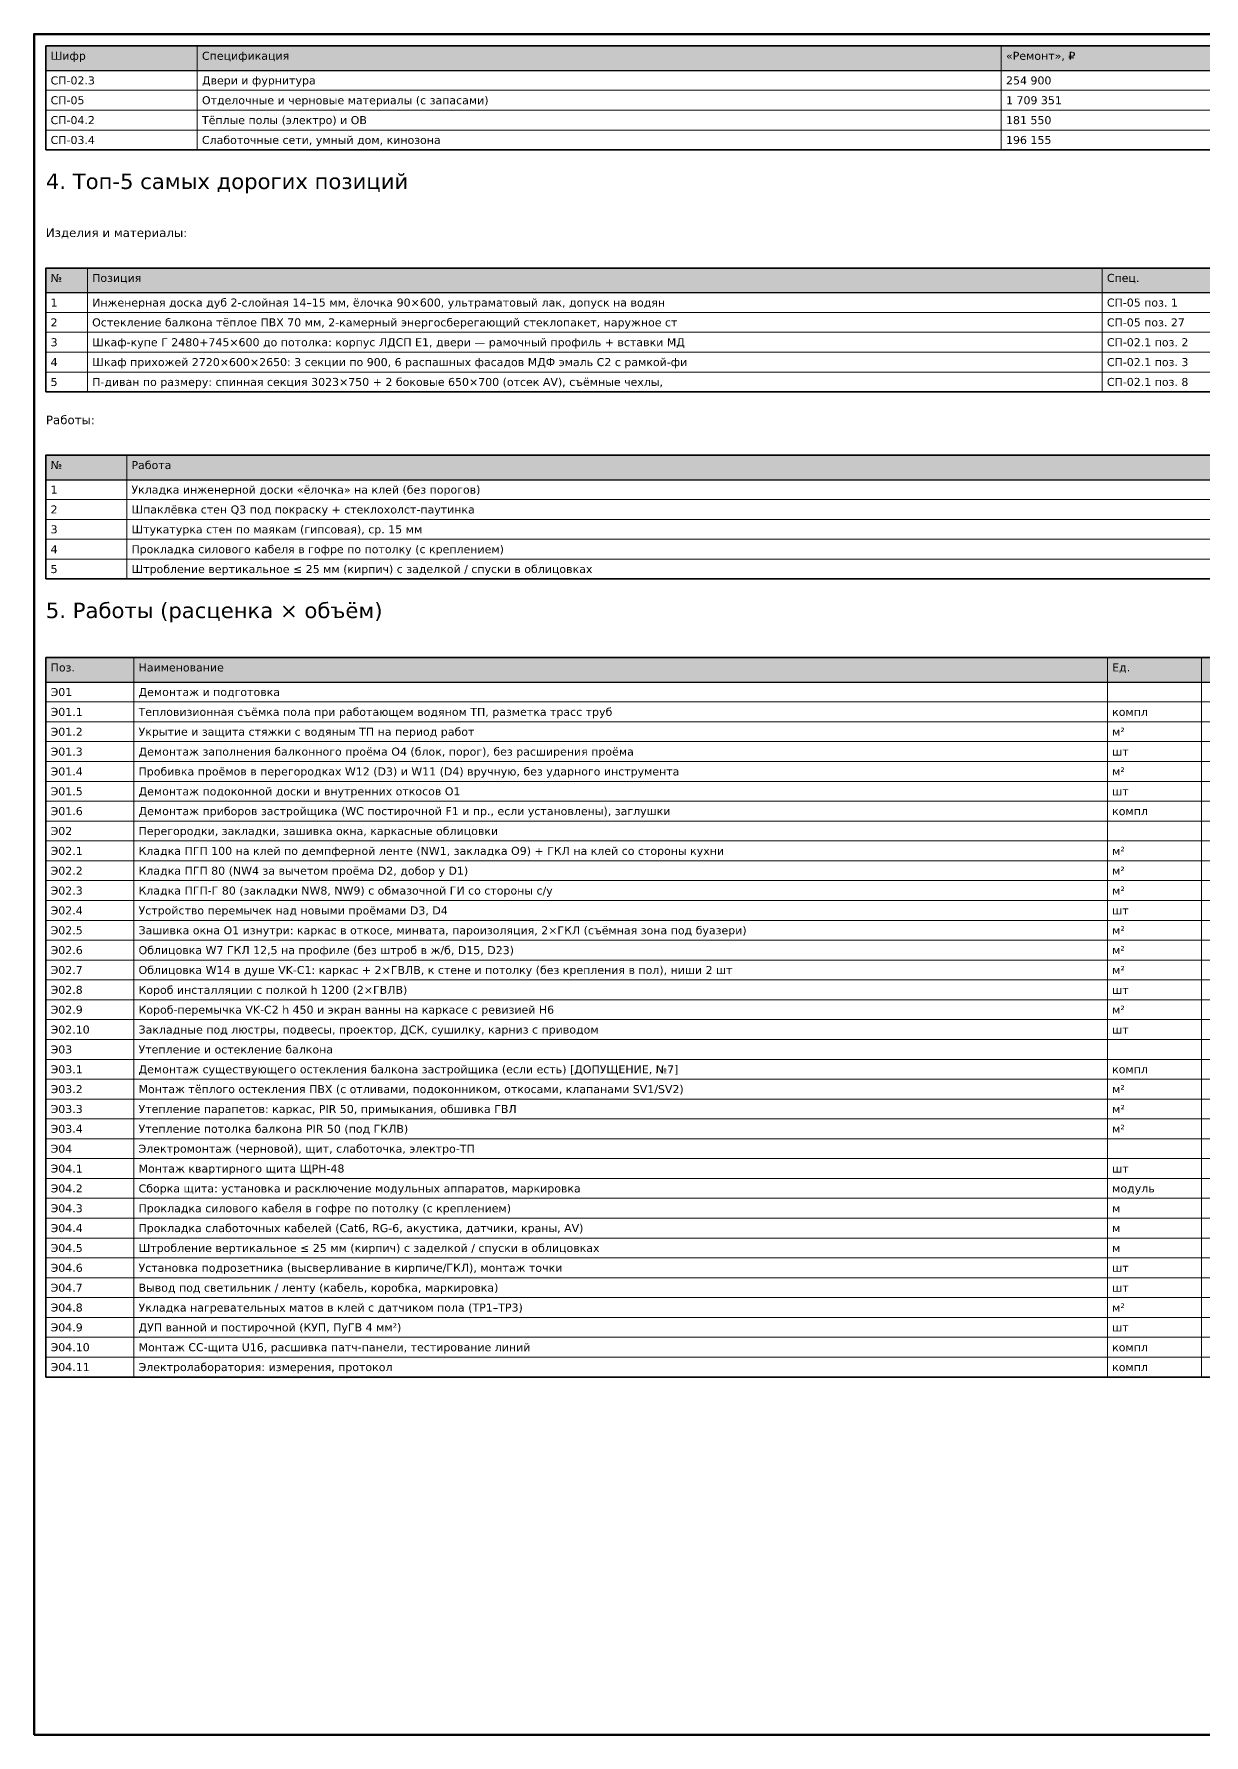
# Model space of a CAD drawing. Header units: millimetres. Extents: x 20 to 415, y 1 to 292.
# Drawn here: x 20 to 217.4, y 5 to 292 of the extents above; entities that cross this region are included whole.
import ezdxf

# ---------------------------------------------------------------- set-up
doc = ezdxf.new("R2010")
doc.units = ezdxf.units.MM
doc.layers.add('FRAME', color=7, linetype='CONTINUOUS')
doc.layers.add('TEXT', color=7, linetype='CONTINUOUS')
doc.styles.add('GOST', font='DejaVuSans.ttf')

msp = doc.modelspace()

# ---------------------------------------------------------------- hatches: boundary and pattern name
at = {"layer": 'TEXT', "true_color": 0xe6e6e6}
h = msp.add_hatch(color=7, dxfattribs=at)
h.dxf.hatch_style = 1
h.paths.add_polyline_path([(22, 285.85), (413, 285.85), (413, 290), (22, 290)])
h = msp.add_hatch(color=7, dxfattribs=at)
h.dxf.hatch_style = 1
h.paths.add_polyline_path([(22, 248.37), (413, 248.37), (413, 252.52), (22, 252.52)])
h = msp.add_hatch(color=7, dxfattribs=at)
h.dxf.hatch_style = 1
h.paths.add_polyline_path([(22, 216.8), (413, 216.8), (413, 220.95), (22, 220.95)])
h = msp.add_hatch(color=7, dxfattribs=at)
h.dxf.hatch_style = 1
h.paths.add_polyline_path([(22, 182.65), (413, 182.65), (413, 186.8), (22, 186.8)])

# ---------------------------------------------------------------- linework, layer by layer
at = {"layer": 'FRAME', "color": 7, "lineweight": 50}
msp.add_lwpolyline([(20, 5), (415, 5), (415, 292), (20, 292)], close=True, dxfattribs=at)
at = {"layer": 'TEXT', "color": 7, "lineweight": 25}
for points in [[(22, 285.85), (413, 285.85), (413, 290), (22, 290)], [(22, 248.37), (413, 248.37), (413, 252.52), (22, 252.52)], [(22, 216.8), (413, 216.8), (413, 220.95), (22, 220.95)], [(22, 182.65), (413, 182.65), (413, 186.8), (22, 186.8)]]:
    msp.add_lwpolyline(points, close=True, dxfattribs=at)
at = {"layer": 'TEXT', "color": 7, "lineweight": 15}
for points in [[(22, 290), (22, 285.85)], [(47.54, 290), (47.54, 285.85)], [(183.22, 290), (183.22, 285.85)], [(22, 285.85), (22, 282.5)], [(47.54, 285.85), (47.54, 282.5)], [(183.22, 285.85), (183.22, 282.5)], [(22, 282.5), (22, 279.15)], [(47.54, 282.5), (47.54, 279.15)], [(183.22, 282.5), (183.22, 279.15)], [(22, 279.15), (22, 275.8)], [(47.54, 279.15), (47.54, 275.8)], [(183.22, 279.15), (183.22, 275.8)], [(22, 275.8), (22, 272.45)], [(47.54, 275.8), (47.54, 272.45)], [(183.22, 275.8), (183.22, 272.45)], [(22, 252.52), (22, 248.37)], [(29.01, 252.52), (29.01, 248.37)], [(200.24, 252.52), (200.24, 248.37)], [(22, 248.37), (22, 245.02)], [(29.01, 248.37), (29.01, 245.02)], [(200.24, 248.37), (200.24, 245.02)], [(22, 245.02), (22, 241.67)], [(29.01, 245.02), (29.01, 241.67)], [(200.24, 245.02), (200.24, 241.67)], [(22, 241.67), (22, 238.32)], [(29.01, 241.67), (29.01, 238.32)], [(200.24, 241.67), (200.24, 238.32)], [(22, 238.32), (22, 234.97)], [(29.01, 238.32), (29.01, 234.97)], [(200.24, 238.32), (200.24, 234.97)], [(22, 234.97), (22, 231.62)], [(29.01, 234.97), (29.01, 231.62)], [(200.24, 234.97), (200.24, 231.62)], [(22, 220.95), (22, 216.8)], [(35.64, 220.95), (35.64, 216.8)], [(22, 216.8), (22, 213.45)], [(35.64, 216.8), (35.64, 213.45)], [(22, 213.45), (22, 210.1)], [(35.64, 213.45), (35.64, 210.1)], [(22, 210.1), (22, 206.75)], [(35.64, 210.1), (35.64, 206.75)], [(22, 206.75), (22, 203.4)], [(35.64, 206.75), (35.64, 203.4)], [(22, 203.4), (22, 200.05)], [(35.64, 203.4), (35.64, 200.05)], [(22, 186.8), (22, 182.65)], [(36.84, 186.8), (36.84, 182.65)], [(201.13, 186.8), (201.13, 182.65)], [(216.98, 186.8), (216.98, 182.65)], [(22, 182.65), (22, 179.3)], [(36.84, 182.65), (36.84, 179.3)], [(201.13, 182.65), (201.13, 179.3)], [(216.98, 182.65), (216.98, 179.3)], [(22, 179.3), (22, 175.95)], [(36.84, 179.3), (36.84, 175.95)], [(201.13, 179.3), (201.13, 175.95)], [(216.98, 179.3), (216.98, 175.95)], [(22, 175.95), (22, 172.6)], [(36.84, 175.95), (36.84, 172.6)], [(201.13, 175.95), (201.13, 172.6)], [(216.98, 175.95), (216.98, 172.6)], [(22, 172.6), (22, 169.25)], [(36.84, 172.6), (36.84, 169.25)], [(201.13, 172.6), (201.13, 169.25)], [(216.98, 172.6), (216.98, 169.25)], [(22, 169.25), (22, 165.9)], [(36.84, 169.25), (36.84, 165.9)], [(201.13, 169.25), (201.13, 165.9)], [(216.98, 169.25), (216.98, 165.9)], [(22, 165.9), (22, 162.55)], [(36.84, 165.9), (36.84, 162.55)], [(201.13, 165.9), (201.13, 162.55)], [(216.98, 165.9), (216.98, 162.55)], [(22, 162.55), (22, 159.2)], [(36.84, 162.55), (36.84, 159.2)], [(201.13, 162.55), (201.13, 159.2)], [(216.98, 162.55), (216.98, 159.2)], [(22, 159.2), (22, 155.85)], [(36.84, 159.2), (36.84, 155.85)], [(201.13, 159.2), (201.13, 155.85)], [(216.98, 159.2), (216.98, 155.85)], [(22, 155.85), (22, 152.5)], [(36.84, 155.85), (36.84, 152.5)], [(201.13, 155.85), (201.13, 152.5)], [(216.98, 155.85), (216.98, 152.5)], [(22, 152.5), (22, 149.15)], [(36.84, 152.5), (36.84, 149.15)], [(201.13, 152.5), (201.13, 149.15)], [(216.98, 152.5), (216.98, 149.15)], [(22, 149.15), (22, 145.8)], [(36.84, 149.15), (36.84, 145.8)], [(201.13, 149.15), (201.13, 145.8)], [(216.98, 149.15), (216.98, 145.8)], [(22, 145.8), (22, 142.45)], [(36.84, 145.8), (36.84, 142.45)], [(201.13, 145.8), (201.13, 142.45)], [(216.98, 145.8), (216.98, 142.45)], [(22, 142.45), (22, 139.1)], [(36.84, 142.45), (36.84, 139.1)], [(201.13, 142.45), (201.13, 139.1)], [(216.98, 142.45), (216.98, 139.1)], [(22, 139.1), (22, 135.75)], [(36.84, 139.1), (36.84, 135.75)], [(201.13, 139.1), (201.13, 135.75)], [(216.98, 139.1), (216.98, 135.75)], [(22, 135.75), (22, 132.4)], [(36.84, 135.75), (36.84, 132.4)], [(201.13, 135.75), (201.13, 132.4)], [(216.98, 135.75), (216.98, 132.4)], [(22, 132.4), (22, 129.05)], [(36.84, 132.4), (36.84, 129.05)], [(201.13, 132.4), (201.13, 129.05)], [(216.98, 132.4), (216.98, 129.05)], [(22, 129.05), (22, 125.7)], [(36.84, 129.05), (36.84, 125.7)], [(201.13, 129.05), (201.13, 125.7)], [(216.98, 129.05), (216.98, 125.7)], [(22, 125.7), (22, 122.35)], [(36.84, 125.7), (36.84, 122.35)], [(201.13, 125.7), (201.13, 122.35)], [(216.98, 125.7), (216.98, 122.35)], [(22, 122.35), (22, 119)], [(36.84, 122.35), (36.84, 119)], [(201.13, 122.35), (201.13, 119)], [(216.98, 122.35), (216.98, 119)], [(22, 119), (22, 115.65)], [(36.84, 119), (36.84, 115.65)], [(201.13, 119), (201.13, 115.65)], [(216.98, 119), (216.98, 115.65)], [(22, 115.65), (22, 112.3)], [(36.84, 115.65), (36.84, 112.3)], [(201.13, 115.65), (201.13, 112.3)], [(216.98, 115.65), (216.98, 112.3)], [(22, 112.3), (22, 108.95)], [(36.84, 112.3), (36.84, 108.95)], [(201.13, 112.3), (201.13, 108.95)], [(216.98, 112.3), (216.98, 108.95)], [(22, 108.95), (22, 105.6)], [(36.84, 108.95), (36.84, 105.6)], [(201.13, 108.95), (201.13, 105.6)], [(216.98, 108.95), (216.98, 105.6)], [(22, 105.6), (22, 102.25)], [(36.84, 105.6), (36.84, 102.25)], [(201.13, 105.6), (201.13, 102.25)], [(216.98, 105.6), (216.98, 102.25)], [(22, 102.25), (22, 98.9)], [(36.84, 102.25), (36.84, 98.9)], [(201.13, 102.25), (201.13, 98.9)], [(216.98, 102.25), (216.98, 98.9)], [(22, 98.9), (22, 95.55)], [(36.84, 98.9), (36.84, 95.55)], [(201.13, 98.9), (201.13, 95.55)], [(216.98, 98.9), (216.98, 95.55)], [(22, 95.55), (22, 92.2)], [(36.84, 95.55), (36.84, 92.2)], [(201.13, 95.55), (201.13, 92.2)], [(216.98, 95.55), (216.98, 92.2)], [(22, 92.2), (22, 88.85)], [(36.84, 92.2), (36.84, 88.85)], [(201.13, 92.2), (201.13, 88.85)], [(216.98, 92.2), (216.98, 88.85)], [(22, 88.85), (22, 85.5)], [(36.84, 88.85), (36.84, 85.5)], [(201.13, 88.85), (201.13, 85.5)], [(216.98, 88.85), (216.98, 85.5)], [(22, 85.5), (22, 82.15)], [(36.84, 85.5), (36.84, 82.15)], [(201.13, 85.5), (201.13, 82.15)], [(216.98, 85.5), (216.98, 82.15)], [(22, 82.15), (22, 78.8)], [(36.84, 82.15), (36.84, 78.8)], [(201.13, 82.15), (201.13, 78.8)], [(216.98, 82.15), (216.98, 78.8)], [(22, 78.8), (22, 75.45)], [(36.84, 78.8), (36.84, 75.45)], [(201.13, 78.8), (201.13, 75.45)], [(216.98, 78.8), (216.98, 75.45)], [(22, 75.45), (22, 72.1)], [(36.84, 75.45), (36.84, 72.1)], [(201.13, 75.45), (201.13, 72.1)], [(216.98, 75.45), (216.98, 72.1)], [(22, 72.1), (22, 68.75)], [(36.84, 72.1), (36.84, 68.75)], [(201.13, 72.1), (201.13, 68.75)], [(216.98, 72.1), (216.98, 68.75)], [(22, 68.75), (22, 65.4)], [(36.84, 68.75), (36.84, 65.4)], [(201.13, 68.75), (201.13, 65.4)], [(216.98, 68.75), (216.98, 65.4)]]:
    msp.add_lwpolyline(points, dxfattribs=at)
at = {"layer": 'TEXT', "color": 7, "lineweight": 35}
for points in [[(22, 272.45), (413, 272.45), (413, 290), (22, 290)], [(22, 231.62), (413, 231.62), (413, 252.52), (22, 252.52)], [(22, 200.05), (413, 200.05), (413, 220.95), (22, 220.95)], [(22, 65.4), (413, 65.4), (413, 186.8), (22, 186.8)]]:
    msp.add_lwpolyline(points, close=True, dxfattribs=at)
at = {"layer": 'TEXT', "color": 7, "lineweight": 15}
for points in [[(22, 282.5), (413, 282.5), (413, 285.85), (22, 285.85)], [(22, 279.15), (413, 279.15), (413, 282.5), (22, 282.5)], [(22, 275.8), (413, 275.8), (413, 279.15), (22, 279.15)], [(22, 272.45), (413, 272.45), (413, 275.8), (22, 275.8)], [(22, 245.02), (413, 245.02), (413, 248.37), (22, 248.37)], [(22, 241.67), (413, 241.67), (413, 245.02), (22, 245.02)], [(22, 238.32), (413, 238.32), (413, 241.67), (22, 241.67)], [(22, 234.97), (413, 234.97), (413, 238.32), (22, 238.32)], [(22, 231.62), (413, 231.62), (413, 234.97), (22, 234.97)], [(22, 213.45), (413, 213.45), (413, 216.8), (22, 216.8)], [(22, 210.1), (413, 210.1), (413, 213.45), (22, 213.45)], [(22, 206.75), (413, 206.75), (413, 210.1), (22, 210.1)], [(22, 203.4), (413, 203.4), (413, 206.75), (22, 206.75)], [(22, 200.05), (413, 200.05), (413, 203.4), (22, 203.4)], [(22, 179.3), (413, 179.3), (413, 182.65), (22, 182.65)], [(22, 175.95), (413, 175.95), (413, 179.3), (22, 179.3)], [(22, 172.6), (413, 172.6), (413, 175.95), (22, 175.95)], [(22, 169.25), (413, 169.25), (413, 172.6), (22, 172.6)], [(22, 165.9), (413, 165.9), (413, 169.25), (22, 169.25)], [(22, 162.55), (413, 162.55), (413, 165.9), (22, 165.9)], [(22, 159.2), (413, 159.2), (413, 162.55), (22, 162.55)], [(22, 155.85), (413, 155.85), (413, 159.2), (22, 159.2)], [(22, 152.5), (413, 152.5), (413, 155.85), (22, 155.85)], [(22, 149.15), (413, 149.15), (413, 152.5), (22, 152.5)], [(22, 145.8), (413, 145.8), (413, 149.15), (22, 149.15)], [(22, 142.45), (413, 142.45), (413, 145.8), (22, 145.8)], [(22, 139.1), (413, 139.1), (413, 142.45), (22, 142.45)], [(22, 135.75), (413, 135.75), (413, 139.1), (22, 139.1)], [(22, 132.4), (413, 132.4), (413, 135.75), (22, 135.75)], [(22, 129.05), (413, 129.05), (413, 132.4), (22, 132.4)], [(22, 125.7), (413, 125.7), (413, 129.05), (22, 129.05)], [(22, 122.35), (413, 122.35), (413, 125.7), (22, 125.7)], [(22, 119), (413, 119), (413, 122.35), (22, 122.35)], [(22, 115.65), (413, 115.65), (413, 119), (22, 119)], [(22, 112.3), (413, 112.3), (413, 115.65), (22, 115.65)], [(22, 108.95), (413, 108.95), (413, 112.3), (22, 112.3)], [(22, 105.6), (413, 105.6), (413, 108.95), (22, 108.95)], [(22, 102.25), (413, 102.25), (413, 105.6), (22, 105.6)], [(22, 98.9), (413, 98.9), (413, 102.25), (22, 102.25)], [(22, 95.55), (413, 95.55), (413, 98.9), (22, 98.9)], [(22, 92.2), (413, 92.2), (413, 95.55), (22, 95.55)], [(22, 88.85), (413, 88.85), (413, 92.2), (22, 92.2)], [(22, 85.5), (413, 85.5), (413, 88.85), (22, 88.85)], [(22, 82.15), (413, 82.15), (413, 85.5), (22, 85.5)], [(22, 78.8), (413, 78.8), (413, 82.15), (22, 82.15)], [(22, 75.45), (413, 75.45), (413, 78.8), (22, 78.8)], [(22, 72.1), (413, 72.1), (413, 75.45), (22, 75.45)], [(22, 68.75), (413, 68.75), (413, 72.1), (22, 72.1)], [(22, 65.4), (413, 65.4), (413, 68.75), (22, 68.75)]]:
    msp.add_lwpolyline(points, close=True, dxfattribs=at)

# ---------------------------------------------------------------- texts
at = {"layer": 'TEXT', "color": 7, "style": 'GOST'}
for s, height, p in [('Шифр', 1.35, (22.8, 287.65)), ('Спецификация', 1.35, (48.34, 287.65)), ('«Ремонт», ₽', 1.35, (184.02, 287.65)), ('СП-02.3', 1.35, (22.8, 283.5)), ('Двери и фурнитура', 1.35, (48.34, 283.5)), ('254 900', 1.35, (184.02, 283.5)), ('СП-05', 1.35, (22.8, 280.15)), ('Отделочные и черновые материалы (с запасами)', 1.35, (48.34, 280.15)), ('1 709 351', 1.35, (184.02, 280.15)), ('СП-04.2', 1.35, (22.8, 276.8)), ('Тёплые полы (электро) и ОВ', 1.35, (48.34, 276.8)), ('181 550', 1.35, (184.02, 276.8)), ('СП-03.4', 1.35, (22.8, 273.45)), ('Слаботочные сети, умный дом, кинозона', 1.35, (48.34, 273.45)), ('196 155', 1.35, (184.02, 273.45)), ('4. Топ-5 самых дорогих позиций', 2.6, (22, 265.85)), ('Изделия и материалы:', 1.45, (22, 257.75)), ('№', 1.35, (22.8, 250.17)), ('Позиция', 1.35, (29.81, 250.17)), ('Спец.', 1.35, (201.04, 250.17)), ('1', 1.35, (22.8, 246.02)), ('Инженерная доска дуб 2-слойная 14–15 мм, ёлочка 90×600, ультраматовый лак, допуск на водян', 1.35, (29.81, 246.02)), ('СП-05 поз. 1', 1.35, (201.04, 246.02)), ('2', 1.35, (22.8, 242.67)), ('Остекление балкона тёплое ПВХ 70 мм, 2-камерный энергосберегающий стеклопакет, наружное ст', 1.35, (29.81, 242.67)), ('СП-05 поз. 27', 1.35, (201.04, 242.67)), ('3', 1.35, (22.8, 239.32)), ('Шкаф-купе Г 2480+745×600 до потолка: корпус ЛДСП E1, двери — рамочный профиль + вставки МД', 1.35, (29.81, 239.32)), ('СП-02.1 поз. 2', 1.35, (201.04, 239.32)), ('4', 1.35, (22.8, 235.97)), ('Шкаф прихожей 2720×600×2650: 3 секции по 900, 6 распашных фасадов МДФ эмаль C2 с рамкой-фи', 1.35, (29.81, 235.97)), ('СП-02.1 поз. 3', 1.35, (201.04, 235.97)), ('5', 1.35, (22.8, 232.62)), ('П-диван по размеру: спинная секция 3023×750 + 2 боковые 650×700 (отсек AV), съёмные чехлы,', 1.35, (29.81, 232.62)), ('СП-02.1 поз. 8', 1.35, (201.04, 232.62)), ('Работы:', 1.45, (22, 226.17)), ('№', 1.35, (22.8, 218.6)), ('Работа', 1.35, (36.44, 218.6)), ('1', 1.35, (22.8, 214.45)), ('Укладка инженерной доски «ёлочка» на клей (без порогов)', 1.35, (36.44, 214.45)), ('2', 1.35, (22.8, 211.1)), ('Шпаклёвка стен Q3 под покраску + стеклохолст-паутинка', 1.35, (36.44, 211.1)), ('3', 1.35, (22.8, 207.75)), ('Штукатурка стен по маякам (гипсовая), ср. 15 мм', 1.35, (36.44, 207.75)), ('4', 1.35, (22.8, 204.4)), ('Прокладка силового кабеля в гофре по потолку (с креплением)', 1.35, (36.44, 204.4)), ('5', 1.35, (22.8, 201.05)), ('Штробление вертикальное ≤ 25 мм (кирпич) с заделкой / спуски в облицовках', 1.35, (36.44, 201.05)), ('5. Работы (расценка × объём)', 2.6, (22, 193.45)), ('Поз.', 1.35, (22.8, 184.45)), ('Наименование', 1.35, (37.64, 184.45)), ('Ед.', 1.35, (201.93, 184.45)), ('Э01', 1.35, (22.8, 180.3)), ('Демонтаж и подготовка', 1.35, (37.64, 180.3)), ('Э01.1', 1.35, (22.8, 176.95)), ('Тепловизионная съёмка пола при работающем водяном ТП, разметка трасс труб', 1.35, (37.64, 176.95)), ('компл', 1.35, (201.93, 176.95)), ('Э01.2', 1.35, (22.8, 173.6)), ('Укрытие и защита стяжки с водяным ТП на период работ', 1.35, (37.64, 173.6)), ('м²', 1.35, (201.93, 173.6)), ('Э01.3', 1.35, (22.8, 170.25)), ('Демонтаж заполнения балконного проёма O4 (блок, порог), без расширения проёма', 1.35, (37.64, 170.25)), ('шт', 1.35, (201.93, 170.25)), ('Э01.4', 1.35, (22.8, 166.9)), ('Пробивка проёмов в перегородках W12 (D3) и W11 (D4) вручную, без ударного инструмента', 1.35, (37.64, 166.9)), ('м²', 1.35, (201.93, 166.9)), ('Э01.5', 1.35, (22.8, 163.55)), ('Демонтаж подоконной доски и внутренних откосов O1', 1.35, (37.64, 163.55)), ('шт', 1.35, (201.93, 163.55)), ('Э01.6', 1.35, (22.8, 160.2)), ('Демонтаж приборов застройщика (WC постирочной F1 и пр., если установлены), заглушки', 1.35, (37.64, 160.2)), ('компл', 1.35, (201.93, 160.2)), ('Э02', 1.35, (22.8, 156.85)), ('Перегородки, закладки, зашивка окна, каркасные облицовки', 1.35, (37.64, 156.85)), ('Э02.1', 1.35, (22.8, 153.5)), ('Кладка ПГП 100 на клей по демпферной ленте (NW1, закладка O9) + ГКЛ на клей со стороны кухни', 1.35, (37.64, 153.5)), ('м²', 1.35, (201.93, 153.5)), ('Э02.2', 1.35, (22.8, 150.15)), ('Кладка ПГП 80 (NW4 за вычетом проёма D2, добор у D1)', 1.35, (37.64, 150.15)), ('м²', 1.35, (201.93, 150.15)), ('Э02.3', 1.35, (22.8, 146.8)), ('Кладка ПГП-Г 80 (закладки NW8, NW9) с обмазочной ГИ со стороны с/у', 1.35, (37.64, 146.8)), ('м²', 1.35, (201.93, 146.8)), ('Э02.4', 1.35, (22.8, 143.45)), ('Устройство перемычек над новыми проёмами D3, D4', 1.35, (37.64, 143.45)), ('шт', 1.35, (201.93, 143.45)), ('Э02.5', 1.35, (22.8, 140.1)), ('Зашивка окна O1 изнутри: каркас в откосе, минвата, пароизоляция, 2×ГКЛ (съёмная зона под буазери)', 1.35, (37.64, 140.1)), ('м²', 1.35, (201.93, 140.1)), ('Э02.6', 1.35, (22.8, 136.75)), ('Облицовка W7 ГКЛ 12,5 на профиле (без штроб в ж/б, D15, D23)', 1.35, (37.64, 136.75)), ('м²', 1.35, (201.93, 136.75)), ('Э02.7', 1.35, (22.8, 133.4)), ('Облицовка W14 в душе VK-C1: каркас + 2×ГВЛВ, к стене и потолку (без крепления в пол), ниши 2 шт', 1.35, (37.64, 133.4)), ('м²', 1.35, (201.93, 133.4)), ('Э02.8', 1.35, (22.8, 130.05)), ('Короб инсталляции с полкой h 1200 (2×ГВЛВ)', 1.35, (37.64, 130.05)), ('шт', 1.35, (201.93, 130.05)), ('Э02.9', 1.35, (22.8, 126.7)), ('Короб-перемычка VK-C2 h 450 и экран ванны на каркасе с ревизией H6', 1.35, (37.64, 126.7)), ('м²', 1.35, (201.93, 126.7)), ('Э02.10', 1.35, (22.8, 123.35)), ('Закладные под люстры, подвесы, проектор, ДСК, сушилку, карниз с приводом', 1.35, (37.64, 123.35)), ('шт', 1.35, (201.93, 123.35)), ('Э03', 1.35, (22.8, 120)), ('Утепление и остекление балкона', 1.35, (37.64, 120)), ('Э03.1', 1.35, (22.8, 116.65)), ('Демонтаж существующего остекления балкона застройщика (если есть) [ДОПУЩЕНИЕ, №7]', 1.35, (37.64, 116.65)), ('компл', 1.35, (201.93, 116.65)), ('Э03.2', 1.35, (22.8, 113.3)), ('Монтаж тёплого остекления ПВХ (с отливами, подоконником, откосами, клапанами SV1/SV2)', 1.35, (37.64, 113.3)), ('м²', 1.35, (201.93, 113.3)), ('Э03.3', 1.35, (22.8, 109.95)), ('Утепление парапетов: каркас, PIR 50, примыкания, обшивка ГВЛ', 1.35, (37.64, 109.95)), ('м²', 1.35, (201.93, 109.95)), ('Э03.4', 1.35, (22.8, 106.6)), ('Утепление потолка балкона PIR 50 (под ГКЛВ)', 1.35, (37.64, 106.6)), ('м²', 1.35, (201.93, 106.6)), ('Э04', 1.35, (22.8, 103.25)), ('Электромонтаж (черновой), щит, слаботочка, электро-ТП', 1.35, (37.64, 103.25)), ('Э04.1', 1.35, (22.8, 99.9)), ('Монтаж квартирного щита ЩРН-48', 1.35, (37.64, 99.9)), ('шт', 1.35, (201.93, 99.9)), ('Э04.2', 1.35, (22.8, 96.55)), ('Сборка щита: установка и расключение модульных аппаратов, маркировка', 1.35, (37.64, 96.55)), ('модуль', 1.35, (201.93, 96.55)), ('Э04.3', 1.35, (22.8, 93.2)), ('Прокладка силового кабеля в гофре по потолку (с креплением)', 1.35, (37.64, 93.2)), ('м', 1.35, (201.93, 93.2)), ('Э04.4', 1.35, (22.8, 89.85)), ('Прокладка слаботочных кабелей (Cat6, RG-6, акустика, датчики, краны, AV)', 1.35, (37.64, 89.85)), ('м', 1.35, (201.93, 89.85)), ('Э04.5', 1.35, (22.8, 86.5)), ('Штробление вертикальное ≤ 25 мм (кирпич) с заделкой / спуски в облицовках', 1.35, (37.64, 86.5)), ('м', 1.35, (201.93, 86.5)), ('Э04.6', 1.35, (22.8, 83.15)), ('Установка подрозетника (высверливание в кирпиче/ГКЛ), монтаж точки', 1.35, (37.64, 83.15)), ('шт', 1.35, (201.93, 83.15)), ('Э04.7', 1.35, (22.8, 79.8)), ('Вывод под светильник / ленту (кабель, коробка, маркировка)', 1.35, (37.64, 79.8)), ('шт', 1.35, (201.93, 79.8)), ('Э04.8', 1.35, (22.8, 76.45)), ('Укладка нагревательных матов в клей с датчиком пола (TP1–TP3)', 1.35, (37.64, 76.45)), ('м²', 1.35, (201.93, 76.45)), ('Э04.9', 1.35, (22.8, 73.1)), ('ДУП ванной и постирочной (КУП, ПуГВ 4 мм²)', 1.35, (37.64, 73.1)), ('шт', 1.35, (201.93, 73.1)), ('Э04.10', 1.35, (22.8, 69.75)), ('Монтаж СС-щита U16, расшивка патч-панели, тестирование линий', 1.35, (37.64, 69.75)), ('компл', 1.35, (201.93, 69.75)), ('Э04.11', 1.35, (22.8, 66.4)), ('Электролаборатория: измерения, протокол', 1.35, (37.64, 66.4)), ('компл', 1.35, (201.93, 66.4))]:
    msp.add_text(s, height=height, dxfattribs=at).set_placement(p)

doc.saveas('drawing.dxf')
